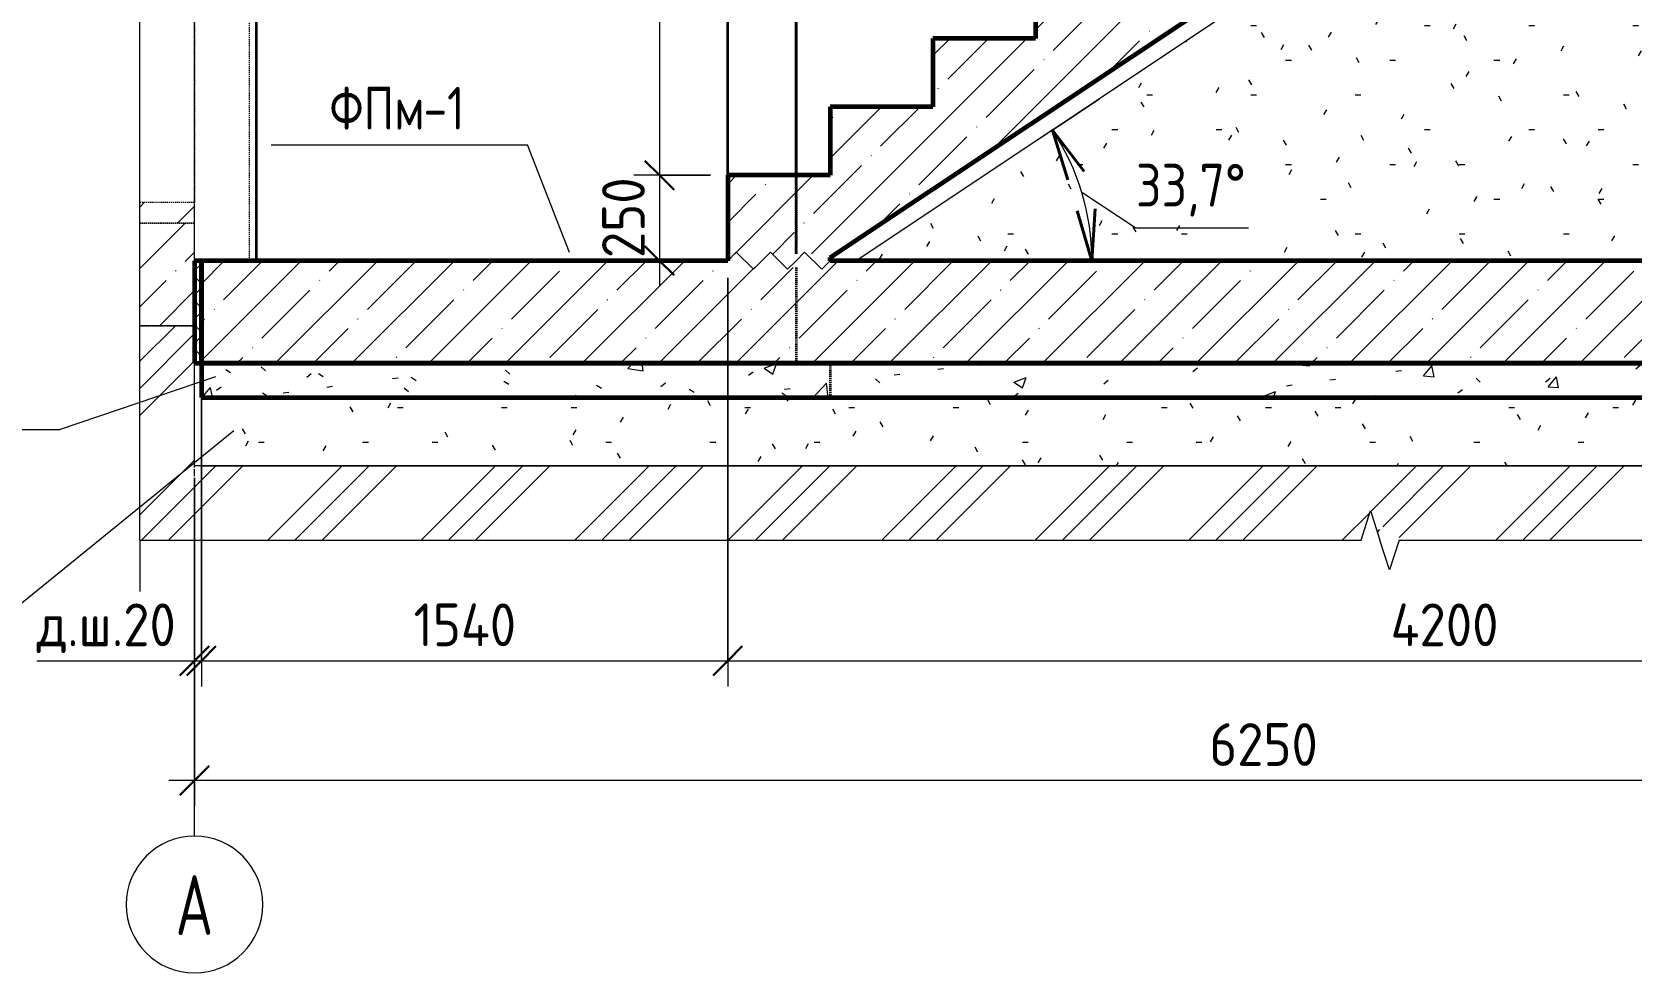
# Model space of a CAD drawing. Header units: millimetres. Extents: x 17301 to 64744, y -5326 to 7712.
# Drawn here: x 27049 to 31730, y -5103 to -2351 of the extents above; entities that cross this region are included whole.
import ezdxf

# ---------------------------------------------------------------- set-up
doc = ezdxf.new("R2010")
doc.units = ezdxf.units.MM
doc.linetypes.add('01 Штриховая _4 мм_', pattern=[6, 3.5, -2.5])
doc.linetypes.add('02 Штрихпунктирная _20 мм_', pattern=[25, 20, -2.5, 0, -2.5])
for name, color, linetype, lineweight in [('AA_Dim', 7, 'Continuous', 9), ('AA_Dim-50', 7, 'Continuous', 9), ('AA_Oformlenie', 7, 'Continuous', 9), ('AA_Vinoska', 7, 'Continuous', 9), ('AF_Element', 7, 'Continuous', 20), ('AF_Element_Опалубка', 253, 'Continuous', 20), ('AF_Okno', 7, 'Continuous', 20), ('AF_Perekritie', 7, 'Continuous', 60), ('AF_Perekritie_Грунт', 253, 'Continuous', 20), ('AF_Perekritie_Опалубка_Существующая', 253, 'Continuous', 20), ('AF_Stena', 7, 'Continuous', 60), ('AF_Stena_Опалубка', 253, 'Continuous', 20), ('AF_Stena_Опалубка_Существующая', 253, 'Continuous', 20), ('KR_Fundament', 7, 'Continuous', 20), ('Генплан', 7, 'Continuous', 9), ('Оси', 7, 'Continuous', 9)]:
    doc.layers.add(name, color=color, linetype=linetype, lineweight=lineweight)
doc.styles.add('GOST Common', font='GOST_Common.ttf', dxfattribs={"width": 0.85, "height": 125})
doc.styles.add('ISOCPEUR', font='isocpeur.TTF', dxfattribs={"width": 0.7, "height": 175})
doc.styles.add('ISOCPEUR_1', font='isocpeur.TTF', dxfattribs={"width": 0.85, "height": 125})
doc.styles.add('ISOCPEUR_2', font='isocpeur.TTF', dxfattribs={"width": 0.9, "height": 125})
doc.dimstyles.new('00_Точн_3_знака__прозр_', dxfattribs={"dimscale": 304.8, "dimtxt": 125.344371, "dimasz": 0.278871, "dimexe": 0.246063, "dimexo": 0.164042, "dimgap": 0.016404, "dimtad": 1, "dimdec": 3, "dimrnd": 0.001, "dimdsep": 46, "dimtxsty": 'ISOCPEUR_2', "dimblk1": 'OBLIQUE', "dimblk2": 'OBLIQUE', "dimsah": 1, "dimcen": 0.09, "dimdle": 0.246063, "dimazin": 0, "dimtfac": 1, "dimtdec": 4, "dimtix": 1, "dimtmove": 0, "dimatfit": 3, "dimfxl": 1, "dimtvp": 1, "dimtolj": 1, "dimtzin": 0, "dimlwd": 18, "dimlwe": 18, "dimarcsym": 2})
doc.dimstyles.new('00_Точн_3_знака__прозр__1', dxfattribs={"dimscale": 304.8, "dimtxt": 125.344371, "dimasz": 0.278871, "dimexe": 0.246063, "dimexo": 0.164042, "dimgap": 0.016404, "dimtad": 1, "dimdec": 3, "dimrnd": 0.001, "dimdsep": 46, "dimtxsty": 'ISOCPEUR_2', "dimblk1": 'OBLIQUE', "dimblk2": 'OBLIQUE', "dimsah": 1, "dimcen": 0.09, "dimdle": 0.246063, "dimazin": 0, "dimtfac": 1, "dimtdec": 4, "dimtix": 1, "dimtmove": 1, "dimatfit": 3, "dimfxl": 1, "dimtvp": 1, "dimtolj": 1, "dimtzin": 0, "dimlwd": 18, "dimlwe": 18, "dimarcsym": 2})
doc.dimstyles.new('Стрелка___полка', dxfattribs={"dimscale": 304.8, "dimtxt": 125.344371, "dimasz": 0.492126, "dimexe": 0.393701, "dimexo": 0.246063, "dimgap": 0.082021, "dimtad": 3, "dimtih": 1, "dimtoh": 1, "dimdec": 0, "dimzin": 0, "dimdsep": 46, "dimtxsty": 'ISOCPEUR_1', "dimblk1": 'OPEN30', "dimblk2": 'OPEN30', "dimsah": 1, "dimcen": 0.09, "dimadec": 1, "dimazin": 2, "dimtfac": 1, "dimtdec": 4, "dimtix": 1, "dimtmove": 1, "dimatfit": 3, "dimfxl": 1, "dimtvp": 1, "dimtfill": 1, "dimtolj": 1, "dimtzin": 0, "dimarcsym": 2})
pattern_1 = [(45, (30555.95, -300), (-112.253, 112.253), []), (45, (30668.2, -300), (-112.253, 112.253), [198.437, -39.687, 1.676, -38.011])]

# ---------------------------------------------------------------- blocks, each defined once
blk = doc.blocks.new('Грунт - Грунт-3679763-КР_РЗ_Опл_1')
at = {"layer": 'Генплан'}
h = blk.add_hatch(dxfattribs=at)
h.set_pattern_fill('FP_4', color=256, style=0, pattern_type=2)
h.set_pattern_definition([(45, (-3218.36, -300), (-224.506, 224.506), []), (45, (-3139, -300), (0, 449.013), []), (45, (-3297.74, -300), (0, 449.013), [])])
h.paths.add_polyline_path([(-6410, -3837.5), (-2836.9, -3837.5), (-2809.4, -3750.9), (-2781.9, -3837.5), (-2781.9, -3798.2), (-2725.6, -3798.2), (-2725.6, -3837.5), (1189.1, -3837.5), (1189.1, -2015), (1149.8, -2015), (1149.8, -1958.7), (1189.1, -1958.7), (1102.5, -1931.2), (1189.1, -1903.7), (1189.1, -80), (960, -80), (410, -3620), (-6250, -3620), (-6250, -3210), (-6410, -3210), (-6410, -3824.3)])
for p, q in [((-6250, -3210), (-6410, -3210)), ((-6250, -3620), (-6250, -3210)), ((410, -3620), (-6250, -3620))]:
    blk.add_line(p, q, dxfattribs=at)
blk = doc.blocks.new('Засыпка - Засыпка-3702812-КР_РЗ_Опл_1')
at = {"layer": 'AF_Element', "lineweight": 9}
h = blk.add_hatch(dxfattribs=at)
h.set_pattern_fill('FP_8', color=256, style=0, pattern_type=2)
h.set_pattern_definition([(0, (-3218.36, -300), (406.4, 101.6), [16.764, -288.036, 16.764, -288.036, -1625.6]), (0, (-3218.36, -300), (406.4, 101.6), [-609.6, 16.764, -592.836, 16.764, -288.036, -711.2]), (0, (-3218.36, -300), (406.4, 101.6), [-1524, 16.764, -186.436, 16.764, -491.236]), (120, (-3065.96, -249.2), (-291.1882, 301.1527), [16.764, -288.036, 16.764, -288.036, -1625.6]), (120, (-3065.96, -249.2), (-291.1882, 301.1527), [-609.6, 16.764, -592.836, 16.764, -288.036, -711.2]), (120, (-3065.96, -249.2), (-291.1882, 301.1527), [-1524, 16.764, -186.436, 16.764, -491.236]), (240, (-3015.16, -46), (-115.2118, -402.7527), [16.764, -288.036, 16.764, -288.036, -1625.6]), (240, (-3015.16, -46), (-115.2118, -402.7527), [-609.6, 16.764, -592.836, 16.764, -288.036, -711.2]), (240, (-3015.16, -46), (-115.2118, -402.7527), [-1524, 16.764, -186.436, 16.764, -491.236])])
h.paths.add_polyline_path([(-2526.5, -3020), (-490, -3020), (-490, -473.9), (-4314.4, -3020)])
at = {"layer": 'AF_Element'}
for p, q in [((-490, -473.9), (-4314.4, -3020)), ((-490, -3020), (-490, -473.9)), ((-4314.4, -3020), (-490, -3020))]:
    blk.add_line(p, q, dxfattribs=at)
blk = doc.blocks.new('231_Отверстие прямоугольное _Окно_Стена_ - Тип 1-3766578-КР_РЗ_Опл_1')
at = {"layer": 'AF_Okno', "lineweight": 9}
for p, q in [((-4690, -2953.3), (-4690, -2920)), ((-4690, -3020), (-4690, -2953.3))]:
    blk.add_line(p, q, dxfattribs=at)
blk = doc.blocks.new('Лестница - Лестница-3665978-КР_РЗ_Опл_1')
at = {"layer": 'AF_Perekritie', "lineweight": 9}
h = blk.add_hatch(dxfattribs=at)
h.set_pattern_fill('FP_3', color=256, style=0, pattern_type=2)
h.set_pattern_definition([(45, (-3218.36, -300), (-112.253, 112.253), []), (45, (-3106.11, -300), (-112.253, 112.253), [198.437, -39.687, 1.676, -38.011])])
h.paths.add_polyline_path([(-4390, -3010.3), (-490, -413.9), (-490, -393.9), (-190, -393.9), (-190, 20), (-490, 20), (-490, -170), (-790, -170), (-790, -370), (-1090, -370), (-1090, -570), (-1390, -570), (-1390, -770), (-1690, -770), (-1690, -970), (-1990, -970), (-1990, -1170), (-2290, -1170), (-2290, -1370), (-2590, -1370), (-2590, -1570), (-2890, -1570), (-2890, -1770), (-3190, -1770), (-3190, -1970), (-3490, -1970), (-3490, -2170), (-3790, -2170), (-3790, -2370), (-4090, -2370), (-4090, -2570), (-4390, -2570), (-4390, -2770), (-4690, -2770), (-4690, -3000), (-4390, -3000)])
at = {"layer": 'AF_Perekritie'}
for p, q in [((-190, 20), (-490, 20)), ((-490, 20), (-490, -170)), ((-190, -413.9), (-190, 20)), ((-490, -170), (-790, -170)), ((-790, -170), (-790, -370)), ((-790, -370), (-1090, -370)), ((-1090, -370), (-1090, -570)), ((-4390, -3010.3), (-490, -413.9)), ((-1090, -570), (-1390, -570)), ((-1390, -570), (-1390, -770)), ((-1390, -770), (-1690, -770)), ((-1690, -770), (-1690, -970)), ((-1690, -970), (-1990, -970)), ((-1990, -970), (-1990, -1170)), ((-1990, -1170), (-2290, -1170)), ((-2290, -1170), (-2290, -1370)), ((-2290, -1370), (-2590, -1370)), ((-2590, -1370), (-2590, -1570)), ((-2590, -1570), (-2890, -1570)), ((-2890, -1570), (-2890, -1770)), ((-2890, -1770), (-3190, -1770)), ((-3190, -1770), (-3190, -1970)), ((-3190, -1970), (-3490, -1970)), ((-3490, -1970), (-3490, -2170)), ((-3490, -2170), (-3790, -2170)), ((-3790, -2170), (-3790, -2370)), ((-3790, -2370), (-4090, -2370)), ((-4090, -2370), (-4090, -2570)), ((-4090, -2570), (-4390, -2570)), ((-4390, -2570), (-4390, -2770)), ((-4690, -2770), (-4690, -3020)), ((-4390, -2770), (-4690, -2770)), ((-4390, -3020), (-4390, -3010.3))]:
    blk.add_line(p, q, dxfattribs=at)
blk = doc.blocks.new('Последовательность узлов - 3мм масшт50 маскировка-904230-КР_РЗ_Опл_1')
at = {"layer": 'AA_Oformlenie'}
for p, q in [((-490, -413.9), (-465, -388.9)), ((-415, -438.9), (-465, -388.9)), ((-390, -413.9), (-415, -438.9)), ((-390, -413.9), (-365, -388.9)), ((-315, -438.9), (-365, -388.9)), ((-290, -413.9), (-315, -438.9)), ((-290, -413.9), (-265, -388.9)), ((-215, -438.9), (-265, -388.9)), ((-190, -413.9), (-215, -438.9))]:
    blk.add_line(p, q, dxfattribs=at)
blk = doc.blocks.new('011_ЛинияОбрыва _ЭлУзла_Линия_ - Тип 1-3948457-КР_РЗ_Опл_1')
at = {"layer": 'AA_Oformlenie'}
for p, q in [((-6410, -3837.5), (-2836.9, -3837.5)), ((-2725.6, -3837.5), (1189.1, -3837.5))]:
    blk.add_line(p, q, dxfattribs=at)
blk = doc.blocks.new('011_ЛинияОбрыва _ЭлУзла_Линия_ - Тип 1-3949236-КР_РЗ_Опл_1')
at = {"layer": 'AA_Oformlenie'}
for p, q in [((-6410, -1332.4), (-6410, 1060)), ((-6410, -3837.5), (-6410, -1443.7))]:
    blk.add_line(p, q, dxfattribs=at)
blk = doc.blocks.new('Ось сетки - d_4мм-2765513-КР_РЗ_Опл_1')
at = {"layer": 'Оси'}
for start, end in [(360, 180), (360, 180), (180, 360), (180, 360)]:
    blk.add_arc((0, -4903), 200, start, end, dxfattribs=at)
blk = doc.blocks.new('DIMBLOCK9-КР_РЗ_Опл_1')
at = {"layer": 'AA_Dim-50', "lineweight": 30}
for p, q in [((28884.6, -170), (28842.1, -127.5)), ((28884.6, -170), (28927.1, -212.5)), ((28884.6, -2770), (28842.1, -2727.5)), ((28884.6, -2770), (28927.1, -2812.5))]:
    blk.add_line(p, q, dxfattribs=at)
at = {"layer": 'AA_Dim-50', "lineweight": 18}
for p, q in [((32934.3, -170), (28809.6, -170)), ((28884.6, -170), (28884.6, -2770)), ((28884.6, -170), (32934.3, -170)), ((29034.3, -2770), (28809.6, -2770)), ((28884.6, -2770), (29034.3, -2770))]:
    blk.add_line(p, q, dxfattribs=at)
at = {"layer": 'AA_Dim-50', "color": 0, "lineweight": 18, "insert": (28716.7, -1887.4), "char_height": 125, "width": 1001.809, "attachment_point": 1, "rotation": 90, "line_spacing_factor": 1.135194, "style": 'ISOCPEUR_2'}
blk.add_mtext('13x200=2600', dxfattribs=at)
blk = doc.blocks.new('_Oblique')
at = {"color": 0, "linetype": 'ByBlock', "lineweight": -2}
blk.add_line((-0.5, -0.5), (0.5, 0.5), dxfattribs=at)
blk = doc.blocks.new('DIMBLOCK10-КР_РЗ_Опл_1')
at = {"layer": 'AA_Dim-50', "lineweight": 30}
for p, q in [((28884.6, -2770), (28842.1, -2727.5)), ((28884.6, -2770), (28927.1, -2812.5)), ((28884.6, -3020), (28842.1, -2977.5)), ((28884.6, -3020), (28927.1, -3062.5))]:
    blk.add_line(p, q, dxfattribs=at)
at = {"layer": 'AA_Dim-50', "lineweight": 18}
for p, q in [((29034.3, -2770), (28809.6, -2770)), ((28884.6, -2770), (28884.6, -3095)), ((28884.6, -2770), (29034.3, -2770)), ((28894.7, -3020), (28809.6, -3020)), ((28884.6, -3020), (28894.7, -3020))]:
    blk.add_line(p, q, dxfattribs=at)
at = {"layer": 'AA_Dim-50', "color": 0, "lineweight": 18, "insert": (28716.7, -3012.1), "char_height": 125, "width": 280.961, "attachment_point": 1, "rotation": 90, "line_spacing_factor": 1.135194, "style": 'ISOCPEUR_2'}
blk.add_mtext('250', dxfattribs=at)
blk = doc.blocks.new('DIMBLOCK11-КР_РЗ_Опл_1')
at = {"layer": 'AA_Dim-50', "lineweight": 18}
for p, q in [((29084.3, -2720), (29084.3, 619.7)), ((33284.3, 70), (33284.3, 619.7)), ((29009.3, 544.7), (33284.3, 544.7)), ((29084.3, 544.7), (29084.3, -2720)), ((33284.3, 544.7), (33284.3, 70))]:
    blk.add_line(p, q, dxfattribs=at)
at = {"layer": 'AA_Dim-50', "lineweight": 30}
for p, q in [((29084.3, 544.7), (29126.8, 587.2)), ((33284.3, 544.7), (33326.8, 587.2)), ((29084.3, 544.7), (29041.8, 502.2)), ((33284.3, 544.7), (33241.8, 502.2))]:
    blk.add_line(p, q, dxfattribs=at)
at = {"layer": 'AA_Dim-50', "color": 0, "lineweight": 18, "insert": (30757.4, 712.6), "char_height": 125, "width": 1024.513, "attachment_point": 1, "line_spacing_factor": 1.135194, "style": 'ISOCPEUR_2'}
blk.add_mtext('14x300=4200', dxfattribs=at)
blk = doc.blocks.new('DIMBLOCK19-КР_РЗ_Опл_1')
at = {"layer": 'AA_Dim-50', "lineweight": 18}
for p, q in [((27524.3, -3654.8), (27524.3, -4615.1)), ((27524.3, -4540.1), (27524.3, -3654.8)), ((33774.3, -3654.8), (33774.3, -4615.1)), ((33774.3, -4540.1), (33774.3, -3654.8)), ((33849.3, -4540.1), (27449.3, -4540.1))]:
    blk.add_line(p, q, dxfattribs=at)
at = {"layer": 'AA_Dim-50', "lineweight": 30}
for p, q in [((27524.3, -4540.1), (27481.8, -4582.6)), ((27524.3, -4540.1), (27566.8, -4497.6)), ((33774.3, -4540.1), (33731.8, -4582.6)), ((33774.3, -4540.1), (33816.8, -4497.6))]:
    blk.add_line(p, q, dxfattribs=at)
at = {"layer": 'AA_Dim-50', "color": 0, "lineweight": 18, "insert": (30493.2, -4372.3), "char_height": 125, "width": 374.614, "attachment_point": 1, "line_spacing_factor": 1.135194, "style": 'ISOCPEUR_2'}
blk.add_mtext('6250', dxfattribs=at)
blk = doc.blocks.new('DIMBLOCK20-КР_РЗ_Опл_1')
at = {"layer": 'AA_Dim-50', "lineweight": 18}
for p, q in [((27544.3, -3370), (27544.3, -4265.1)), ((27544.3, -4190.1), (27544.3, -3370)), ((27524.3, -3654.8), (27524.3, -4265.1)), ((27524.3, -4190.1), (27524.3, -3654.8)), ((27062.6, -4190.1), (27512.3, -4190.1)), ((27449.3, -4190.1), (27544.3, -4190.1)), ((27512.3, -4190.1), (27534.3, -4190.1))]:
    blk.add_line(p, q, dxfattribs=at)
at = {"layer": 'AA_Dim-50', "lineweight": 30}
for p, q in [((27524.3, -4190.1), (27566.8, -4147.6)), ((27544.3, -4190.1), (27586.8, -4147.6)), ((27524.3, -4190.1), (27481.8, -4232.6)), ((27544.3, -4190.1), (27501.8, -4232.6))]:
    blk.add_line(p, q, dxfattribs=at)
at = {"layer": 'AA_Dim-50', "color": 0, "lineweight": 18, "insert": (27062.6, -4022.3), "char_height": 125, "width": 479.62, "attachment_point": 1, "line_spacing_factor": 1.135194, "style": 'ISOCPEUR_2'}
blk.add_mtext('д.ш.20', dxfattribs=at)
blk = doc.blocks.new('DIMBLOCK21-КР_РЗ_Опл_1')
at = {"layer": 'AA_Dim-50', "lineweight": 18}
for p, q in [((29084.3, -3070), (29084.3, -4265.1)), ((29084.3, -4190.1), (29084.3, -3070)), ((27544.3, -3370), (27544.3, -4265.1)), ((27544.3, -4190.1), (27544.3, -3370)), ((27544.3, -4190.1), (29084.3, -4190.1))]:
    blk.add_line(p, q, dxfattribs=at)
at = {"layer": 'AA_Dim-50', "lineweight": 30}
for p, q in [((27544.3, -4190.1), (27586.8, -4147.6)), ((29084.3, -4190.1), (29126.8, -4147.6)), ((27544.3, -4190.1), (27501.8, -4232.6)), ((29084.3, -4190.1), (29041.8, -4232.6))]:
    blk.add_line(p, q, dxfattribs=at)
at = {"layer": 'AA_Dim-50', "color": 0, "lineweight": 18, "insert": (28165.3, -4022.3), "char_height": 125, "width": 357.586, "attachment_point": 1, "line_spacing_factor": 1.135194, "style": 'ISOCPEUR_2'}
blk.add_mtext('1540', dxfattribs=at)
blk = doc.blocks.new('DIMBLOCK22-КР_РЗ_Опл_1')
at = {"layer": 'AA_Dim-50', "lineweight": 18}
for p, q in [((29084.3, -3070), (29084.3, -4265.1)), ((29084.3, -4190.1), (29084.3, -3070)), ((33284.3, -3070), (33284.3, -4265.1)), ((33284.3, -4190.1), (33284.3, -3070)), ((29084.3, -4190.1), (33284.3, -4190.1))]:
    blk.add_line(p, q, dxfattribs=at)
at = {"layer": 'AA_Dim-50', "lineweight": 30}
for p, q in [((29084.3, -4190.1), (29126.8, -4147.6)), ((33284.3, -4190.1), (33326.8, -4147.6)), ((29084.3, -4190.1), (29041.8, -4232.6)), ((33284.3, -4190.1), (33241.8, -4232.6))]:
    blk.add_line(p, q, dxfattribs=at)
at = {"layer": 'AA_Dim-50', "color": 0, "lineweight": 18, "insert": (31023.5, -4022.3), "char_height": 125, "width": 385.966, "attachment_point": 1, "line_spacing_factor": 1.135194, "style": 'ISOCPEUR_2'}
blk.add_mtext('4200', dxfattribs=at)
blk = doc.blocks.new('DIMBLOCK26-КР_РЗ_Опл_1')
at = {"layer": 'AA_Dim-50'}
for p, q in [((30034.2, -2637.7), (30171.6, -2546.2)), ((30034.2, -2637.7), (29934.3, -2704.2)), ((30278.6, -2924.5), (30120.3, -2820.3)), ((30607.3, -2924.5), (30278.6, -2924.5)), ((30149.8, -3020), (30029.8, -3020)), ((30149.8, -3020), (30149.8, -3020)), ((30149.8, -3020), (30314.8, -3020))]:
    blk.add_line(p, q, dxfattribs=at)
at = {"layer": 'AA_Dim-50', "lineweight": 40}
for p, q in [((30034.2, -2637.7), (30126.6, -2758.8)), ((30034.2, -2637.7), (30079.6, -2783.1)), ((30149.8, -3020), (30107, -2873.8)), ((30149.8, -3020), (30159.6, -2868))]:
    blk.add_line(p, q, dxfattribs=at)
at = {"layer": 'AA_Dim-50'}
blk.add_arc((29459.9, -3020), 689.9, 360, 33.6534, dxfattribs=at)
blk.add_arc((29459.9, -3020), 689.9, 360, 33.6534, dxfattribs=at)
at = {"layer": 'AA_Dim-50', "color": 0, "insert": (30278.6, -2736.6), "char_height": 125, "width": 394.48, "attachment_point": 1, "line_spacing_factor": 1.135194, "style": 'ISOCPEUR_1', "bg_fill": 3, "box_fill_scale": 1.25, "bg_fill_color": 256, "bg_fill_true_color": 13158600, "bg_fill_transparency": 0}
blk.add_mtext('33,7°', dxfattribs=at)
blk = doc.blocks.new('_Open30')
at = {"color": 0, "linetype": 'ByBlock', "lineweight": -2}
for p, q in [((-1, 0.268), (0, 0)), ((0, 0), (-1, -0.268)), ((0, 0), (-1, 0))]:
    blk.add_line(p, q, dxfattribs=at)
blk = doc.blocks.new('010_Текст с выноской - Текст 2 строки-3751057-КР_РЗ_Опл_1')
at = {"layer": 'AA_Vinoska'}
blk.add_line((-8048.8, 412.5), (-6798.8, 412.5), dxfattribs=at)
blk = doc.blocks.new('010_Текст с выноской - Текст 2 строки-3754870-КР_РЗ_Опл_1')
at = {"layer": 'AA_Vinoska'}
blk.add_line((-6025.8, -2680.7), (-5275.8, -2680.7), dxfattribs=at)

msp = doc.modelspace()

# ---------------------------------------------------------------- hatches: boundary and pattern name
at = {"layer": 'AF_Perekritie', "linetype": '01 Штриховая _4 мм_', "lineweight": 9}
h = msp.add_hatch(dxfattribs=at)
h.set_pattern_fill('FP_3', color=256, style=0, pattern_type=2)
h.set_pattern_definition(pattern_1)
h.paths.add_polyline_path([(27524.3179, -3210), (27524.3179, -2910), (27364.3179, -2910), (27364.3179, -3210)])
at = {"layer": 'AF_Perekritie', "lineweight": 9}
h = msp.add_hatch(dxfattribs=at)
h.set_pattern_fill('FP_3', color=256, style=0, pattern_type=2)
h.set_pattern_definition(pattern_1)
h.paths.add_polyline_path([(29384.3179, -3320), (33584.3179, -3320), (33584.3179, -3040), (33284.3179, -3040), (33284.3179, -3020), (29384.3179, -3020), (29384.3179, -3040), (29084.3179, -3040), (29084.3179, -3020), (27544.3179, -3020), (27544.3179, -3320), (29284.3179, -3320)])
h = msp.add_hatch(dxfattribs=at)
h.set_pattern_fill('FP_5', color=256, style=0, pattern_type=2)
h.set_pattern_definition([(50, (30555.95, -300), (364.368, -31.878), [38.1, -419.1]), (355, (30555.95, -300), (-70.486, 382.113), [30.48, -335.28]), (100.451, (30586.32, -302.66), (293.885, 350.233), [32.38, -356.18]), (46.184, (30555.95, -198.4), (542.16, -84.086), [57.15, -628.65]), (96.636, (30601.13, -205.4), (474.805, 494.855), [48.57, -534.27]), (351.184, (30555.95, -198.4), (474.81, 494.85), [45.72, -502.92]), (21, (30606.75, -223.8), (303.228, -204.53), [38.1, -419.1]), (326, (30606.75, -223.8), (123.604, 368.376), [30.48, -335.28]), (71.451, (30632.02, -240.84), (426.834, 163.843), [32.38, -356.18]), (37.5, (30555.95, -300), (6.1766, 169.11), [16.764, -314.452, 16.764, -323.596, -336.55]), (37.5, (30555.95, -300), (6.1766, 169.11), [-671.576, 16.764, -319.786]), (7.5, (30555.95, -300), (133.639, 200.3615), [16.764, -177.292, 16.764, -306.832, -128.27]), (7.5, (30555.95, -300), (133.639, 200.3615), [-517.652, 16.764, -111.506]), (327.5, (30442.67, -300), (271.182, -11.4584), [16.764, -110.236, 16.764, -379.476, -525.78]), (327.5, (30442.67, -300), (271.182, -11.4584), [-523.24, 16.764, -509.016]), (317.5, (30391.87, -300), (296.259, 50.853), [16.764, -148.336, 16.764, -246.38, -373.38]), (317.5, (30391.87, -300), (296.259, 50.853), [-428.244, 16.764, -356.616])])
h.paths.add_polyline_path([(31247.8146, -3420), (33684.3179, -3420), (33684.3179, -3320), (27544.3179, -3320), (27544.3179, -3420), (29192.9859, -3420)])
at = {"layer": 'AF_Stena', "linetype": '01 Штриховая _4 мм_', "lineweight": 9}
h = msp.add_hatch(dxfattribs=at)
h.set_pattern_fill('FP_6', color=256, style=0, pattern_type=2)
h.set_pattern_definition([(45, (30555.95, -300), (-117.8655, 117.8655), []), (45, (30634.53, -300), (-117.8655, 117.8655), [])])
h.paths.add_polyline_path([(27524.3179, -2910), (27524.3179, -2850), (27364.3179, -2850), (27364.3179, -2910)])
h.paths.add_polyline_path([(27524.3179, -650), (27524.3179, -300), (27364.3179, -300), (27364.3179, -650)])
at = {"layer": 'AF_Stena', "lineweight": 9}
h = msp.add_hatch(dxfattribs=at)
h.set_pattern_fill('FP_7', color=256, style=0, pattern_type=2)
h.set_pattern_definition([(45, (30555.955, -300), (-35.35534, 35.35534), []), (135, (30555.955, -300), (-35.35534, -35.35534), [])])
h.paths.add_polyline_path([(27524.3179, -3320), (27544.3179, -3320), (27544.3179, -3020), (27524.3179, -3020)])
at = {"layer": 'KR_Fundament', "lineweight": 9}
h = msp.add_hatch(dxfattribs=at)
h.set_pattern_fill('FP_8', color=256, style=0, pattern_type=2)
h.set_pattern_definition([(0, (30555.95, -300), (406.4, 101.6), [16.764, -288.036, 16.764, -288.036, -1625.6]), (0, (30555.95, -300), (406.4, 101.6), [-609.6, 16.764, -592.836, 16.764, -288.036, -711.2]), (0, (30555.95, -300), (406.4, 101.6), [-1524, 16.764, -186.436, 16.764, -491.236]), (120, (30708.35, -249.2), (-291.1882, 301.1527), [16.764, -288.036, 16.764, -288.036, -1625.6]), (120, (30708.35, -249.2), (-291.1882, 301.1527), [-609.6, 16.764, -592.836, 16.764, -288.036, -711.2]), (120, (30708.35, -249.2), (-291.1882, 301.1527), [-1524, 16.764, -186.436, 16.764, -491.236]), (240, (30759.15, -46), (-115.2118, -402.7527), [16.764, -288.036, 16.764, -288.036, -1625.6]), (240, (30759.15, -46), (-115.2118, -402.7527), [-609.6, 16.764, -592.836, 16.764, -288.036, -711.2]), (240, (30759.15, -46), (-115.2118, -402.7527), [-1524, 16.764, -186.436, 16.764, -491.236])])
h.paths.add_polyline_path([(27544.3179, -3620), (34184.3179, -3620), (34734.3179, -80), (33584.3179, -80), (33584.3179, -3320), (33684.3179, -3320), (33684.3179, -3420), (27544.3179, -3420)])

# ---------------------------------------------------------------- linework, layer by layer
at = {"layer": 'AA_Vinoska'}
for p, q in [((28620.9091, -2995.5615), (28498.5063, -2680.6558)), ((27585.8466, -3359.5471), (27131.3969, -3513.7259)), ((27638.8888, -3517.1404), (26976.9891, -4055.5337)), ((30937.4161, -3837.4573), (30964.9161, -3750.8548)), ((30964.9161, -3750.8548), (30992.4161, -3837.4573)), ((27364.3179, -3837.4573), (27364.3179, -3987.4573)), ((31020.5704, -3924.1074), (30992.4161, -3837.4573)), ((31048.7248, -3837.4573), (31020.5704, -3924.1074))]:
    msp.add_line(p, q, dxfattribs=at)
at = {"layer": 'AF_Perekritie_Грунт', "lineweight": 60}
for p, q in [((33684.3179, -3320), (27544.3179, -3320)), ((27544.3179, -3320), (27544.3179, -3420)), ((27544.3179, -3420), (33684.3179, -3420))]:
    msp.add_line(p, q, dxfattribs=at)
at = {"layer": 'AF_Perekritie_Опалубка_Существующая', "linetype": '01 Штриховая _4 мм_'}
for p, q in [((27524.3179, -2910), (27364.3179, -2910)), ((27524.3179, -3210), (27524.3179, -2910)), ((27364.3179, -3210), (27524.3179, -3210))]:
    msp.add_line(p, q, dxfattribs=at)
at = {"layer": 'AF_Stena', "linetype": '01 Штриховая _4 мм_', "lineweight": 35}
for q in [(29284.3179, -2770.0496), (29284.3179, -2920)]:
    msp.add_line((29284.3179, -3000), q, dxfattribs=at)
at = {"layer": 'AF_Stena_Опалубка', "lineweight": 35}
for p, q in [((27704.3179, 300), (27704.3179, -3020)), ((29084.3179, -3020), (29084.3179, 300)), ((29084.3179, -3020), (29084.3179, 300)), ((29284.3179, -2770), (29284.3179, 300)), ((27704.3179, -3020), (29084.3179, -3020)), ((29384.3179, -3020), (33284.3179, -3020))]:
    msp.add_line(p, q, dxfattribs=at)
at = {"layer": 'AF_Stena_Опалубка', "lineweight": 60}
for p, q in [((27524.3179, -3020), (27524.3179, -3320)), ((27544.3179, -3020), (27524.3179, -3020)), ((27544.3179, -3320), (27544.3179, -3020)), ((27524.3179, -3320), (27544.3179, -3320))]:
    msp.add_line(p, q, dxfattribs=at)
at = {"layer": 'AF_Stena_Опалубка_Существующая', "linetype": '01 Штриховая _4 мм_'}
for p, q in [((27524.3179, -650), (27524.3179, -2850)), ((27524.3179, -3020), (27524.3179, -650)), ((27684.3179, -650), (27684.3179, -3020)), ((27524.3179, -2850), (27364.3179, -2850)), ((27524.3179, -2910), (27524.3179, -2850)), ((27364.3179, -2910), (27524.3179, -2910)), ((27684.3179, -3020), (27524.3179, -3020))]:
    msp.add_line(p, q, dxfattribs=at)
at = {"layer": 'KR_Fundament', "lineweight": 35}
for p, q in [((29284.3179, -80), (29284.3179, -2770)), ((29284.3179, -3320), (33584.2682, -3320))]:
    msp.add_line(p, q, dxfattribs=at)
at = {"layer": 'KR_Fundament', "linetype": '01 Штриховая _4 мм_', "lineweight": 35}
for p, q in [((29284.3179, -2770.0496), (29284.3179, -3000)), ((29284.3179, -3040), (29284.3179, -3320)), ((29384.3179, -3320), (29384.3179, -3420))]:
    msp.add_line(p, q, dxfattribs=at)
at = {"layer": 'KR_Fundament', "lineweight": 60}
for p, q in [((29084.3179, -3020), (27544.3179, -3020)), ((27544.3179, -3020), (27544.3179, -3320)), ((33284.3179, -3020), (29384.3179, -3020)), ((27544.3179, -3320), (33584.3179, -3320))]:
    msp.add_line(p, q, dxfattribs=at)
at = {"layer": 'KR_Fundament'}
for p, q in [((33684.3179, -3420), (27544.3179, -3420)), ((27544.3179, -3420), (27544.3179, -3620)), ((27544.3179, -3620), (34184.3179, -3620))]:
    msp.add_line(p, q, dxfattribs=at)
at = {"layer": 'Оси', "linetype": '02 Штрихпунктирная _20 мм_'}
msp.add_line((27524.3179, -4452.9796), (27524.3179, 1118.7104), dxfattribs=at)
at = {"layer": 'Оси'}
msp.add_line((27524.3179, -4702.9796), (27524.3179, -4452.9796), dxfattribs=at)

# ---------------------------------------------------------------- block references
at = {"layer": 'AA_Oformlenie'}
for name in ['011_ЛинияОбрыва _ЭлУзла_Линия_ - Тип 1-3949236-КР_РЗ_Опл_1', '011_ЛинияОбрыва _ЭлУзла_Линия_ - Тип 1-3948457-КР_РЗ_Опл_1']:
    msp.add_blockref(name, (33774.3179, 0), dxfattribs=at)
at = {"layer": 'AA_Oformlenie', "rotation": 180}
msp.add_blockref('Последовательность узлов - 3мм масшт50 маскировка-904230-КР_РЗ_Опл_1', (28894.3179, -3433.8737), dxfattribs=at)
at = {"layer": 'AA_Vinoska'}
for name, p in [('010_Текст с выноской - Текст 2 строки-3754870-КР_РЗ_Опл_1', (33774.3179, 0)), ('010_Текст с выноской - Текст 2 строки-3751057-КР_РЗ_Опл_1', (33930.1615, -3926.2534))]:
    msp.add_blockref(name, p, dxfattribs=at)
at = {"layer": 'AF_Element_Опалубка', "lineweight": 35}
msp.add_blockref('Засыпка - Засыпка-3702812-КР_РЗ_Опл_1', (33774.3179, 0), dxfattribs=at)
at = {"layer": 'AF_Okno'}
msp.add_blockref('231_Отверстие прямоугольное _Окно_Стена_ - Тип 1-3766578-КР_РЗ_Опл_1', (33774.3179, 0), dxfattribs=at)
at = {"layer": 'AF_Perekritie', "linetype": '01 Штриховая _4 мм_', "lineweight": 35}
msp.add_blockref('Лестница - Лестница-3665978-КР_РЗ_Опл_1', (33774.3179, 0), dxfattribs=at)
at = {"layer": 'Генплан'}
msp.add_blockref('Грунт - Грунт-3679763-КР_РЗ_Опл_1', (33774.3179, 0), dxfattribs=at)
at = {"layer": 'Оси'}
msp.add_blockref('Ось сетки - d_4мм-2765513-КР_РЗ_Опл_1', (27524.3179, 0), dxfattribs=at)

# ---------------------------------------------------------------- texts
at = {"layer": 'AA_Vinoska', "char_height": 125, "attachment_point": 1, "style": 'GOST Common'}
for s, insert, width in [('ФПм', (27918.8829, -2511.5406), 333.902844), ('-1', (28194.3803, -2511.5406), 156.729906)]:
    msp.add_mtext(s, dxfattribs=dict(at, insert=insert, width=width))
at = {"layer": 'Оси', "insert": (27468.7775, -4816.7494), "char_height": 175, "width": 134.6835, "attachment_point": 1, "style": 'ISOCPEUR'}
msp.add_mtext('\\fISOCPEUR|b0|i0|c204|p34|;\\W.7;А', dxfattribs=at)

# ---------------------------------------------------------------- dimensions: what is measured, and where the dimension line sits
at = {"layer": 'AA_Dim', "lineweight": 18}
for base, p1, p2, override, picture, middle in [((33284.3179, 544.7215), (29084.3179, -2770), (33284.3179, 20), {"dimpost": '14x300=<>', "dimfxl": 5042.231649}, 'DIMBLOCK11-КР_РЗ_Опл_1', (31184.3179, 612.2215)), ((29084.3179, -4190.1324), (27544.3179, -3320), (29084.3179, -3020), {"dimpost": '<>', "dimfxl": 1568.948693}, 'DIMBLOCK21-КР_РЗ_Опл_1', (28314.3179, -4122.6324)), ((33284.3179, -4190.1324), (29084.3179, -3020), (33284.3179, -3020), {"dimpost": '<>', "dimfxl": 4200}, 'DIMBLOCK22-КР_РЗ_Опл_1', (31184.3179, -4122.6324)), ((27524.3179, -4540.1324), (33774.3179, -3604.8), (27524.3179, -3604.8), {"dimpost": '<>', "dimfxl": 6250}, 'DIMBLOCK19-КР_РЗ_Опл_1', (30649.3179, -4472.6324))]:
    dim = msp.add_linear_dim(base=base, p1=p1, p2=p2, dimstyle='00_Точн_3_знака__прозр_', override=override, dxfattribs=at)
    dim.commit()
    dim.dimension.update_dxf_attribs({"geometry": picture, "text_midpoint": middle})
for base, p1, p2, override, picture, middle in [((28884.5614, -2770), (32984.3179, -170), (29084.3179, -2770), {"dimpost": '13x200=<>', "dimfxl": 4687.216658}, 'DIMBLOCK9-КР_РЗ_Опл_1', (28817.0614, -1470)), ((28884.5614, -3020), (29084.3179, -2770), (28944.6655, -3020), {"dimpost": '<>', "dimfxl": 286.361297}, 'DIMBLOCK10-КР_РЗ_Опл_1', (28817.0614, -2895))]:
    dim = msp.add_linear_dim(base=base, p1=p1, p2=p2, angle=90, dimstyle='00_Точн_3_знака__прозр_', override=override, dxfattribs=at)
    dim.commit()
    dim.dimension.update_dxf_attribs({"geometry": picture, "text_midpoint": middle})
dim = msp.add_linear_dim(base=(27544.3179, -4190.1324), p1=(27524.3179, -3604.8), p2=(27544.3179, -3320), dimstyle='00_Точн_3_знака__прозр__1', override={"dimpost": 'д.ш.<>', "dimfxl": 285.501384}, dxfattribs=at)
dim.commit()
dim.dimension.update_dxf_attribs({"geometry": 'DIMBLOCK20-КР_РЗ_Опл_1', "text_midpoint": (27302.3804, -4105.6259), "dimtype": 160})

# ---------------------------------------------------------------- next in the draw order: dimensions: what is measured, and where the dimension line sits
at = {"layer": 'AA_Dim'}
dim = msp.add_angular_dim_3p(base=(30097.625, -2756.6953), center=(29459.9244, -3020), p1=(30389.8457, -3020), p2=(30233.9958, -2504.6681), dimstyle='Стрелка___полка', override={"dimpost": '<>', "dimfxl": 538.382894}, dxfattribs=at)
dim.commit()
dim.dimension.update_dxf_attribs({"geometry": 'DIMBLOCK26-КР_РЗ_Опл_1', "text_midpoint": (30475.8461, -2819.9812), "dimtype": 165})

doc.saveas('drawing.dxf')
